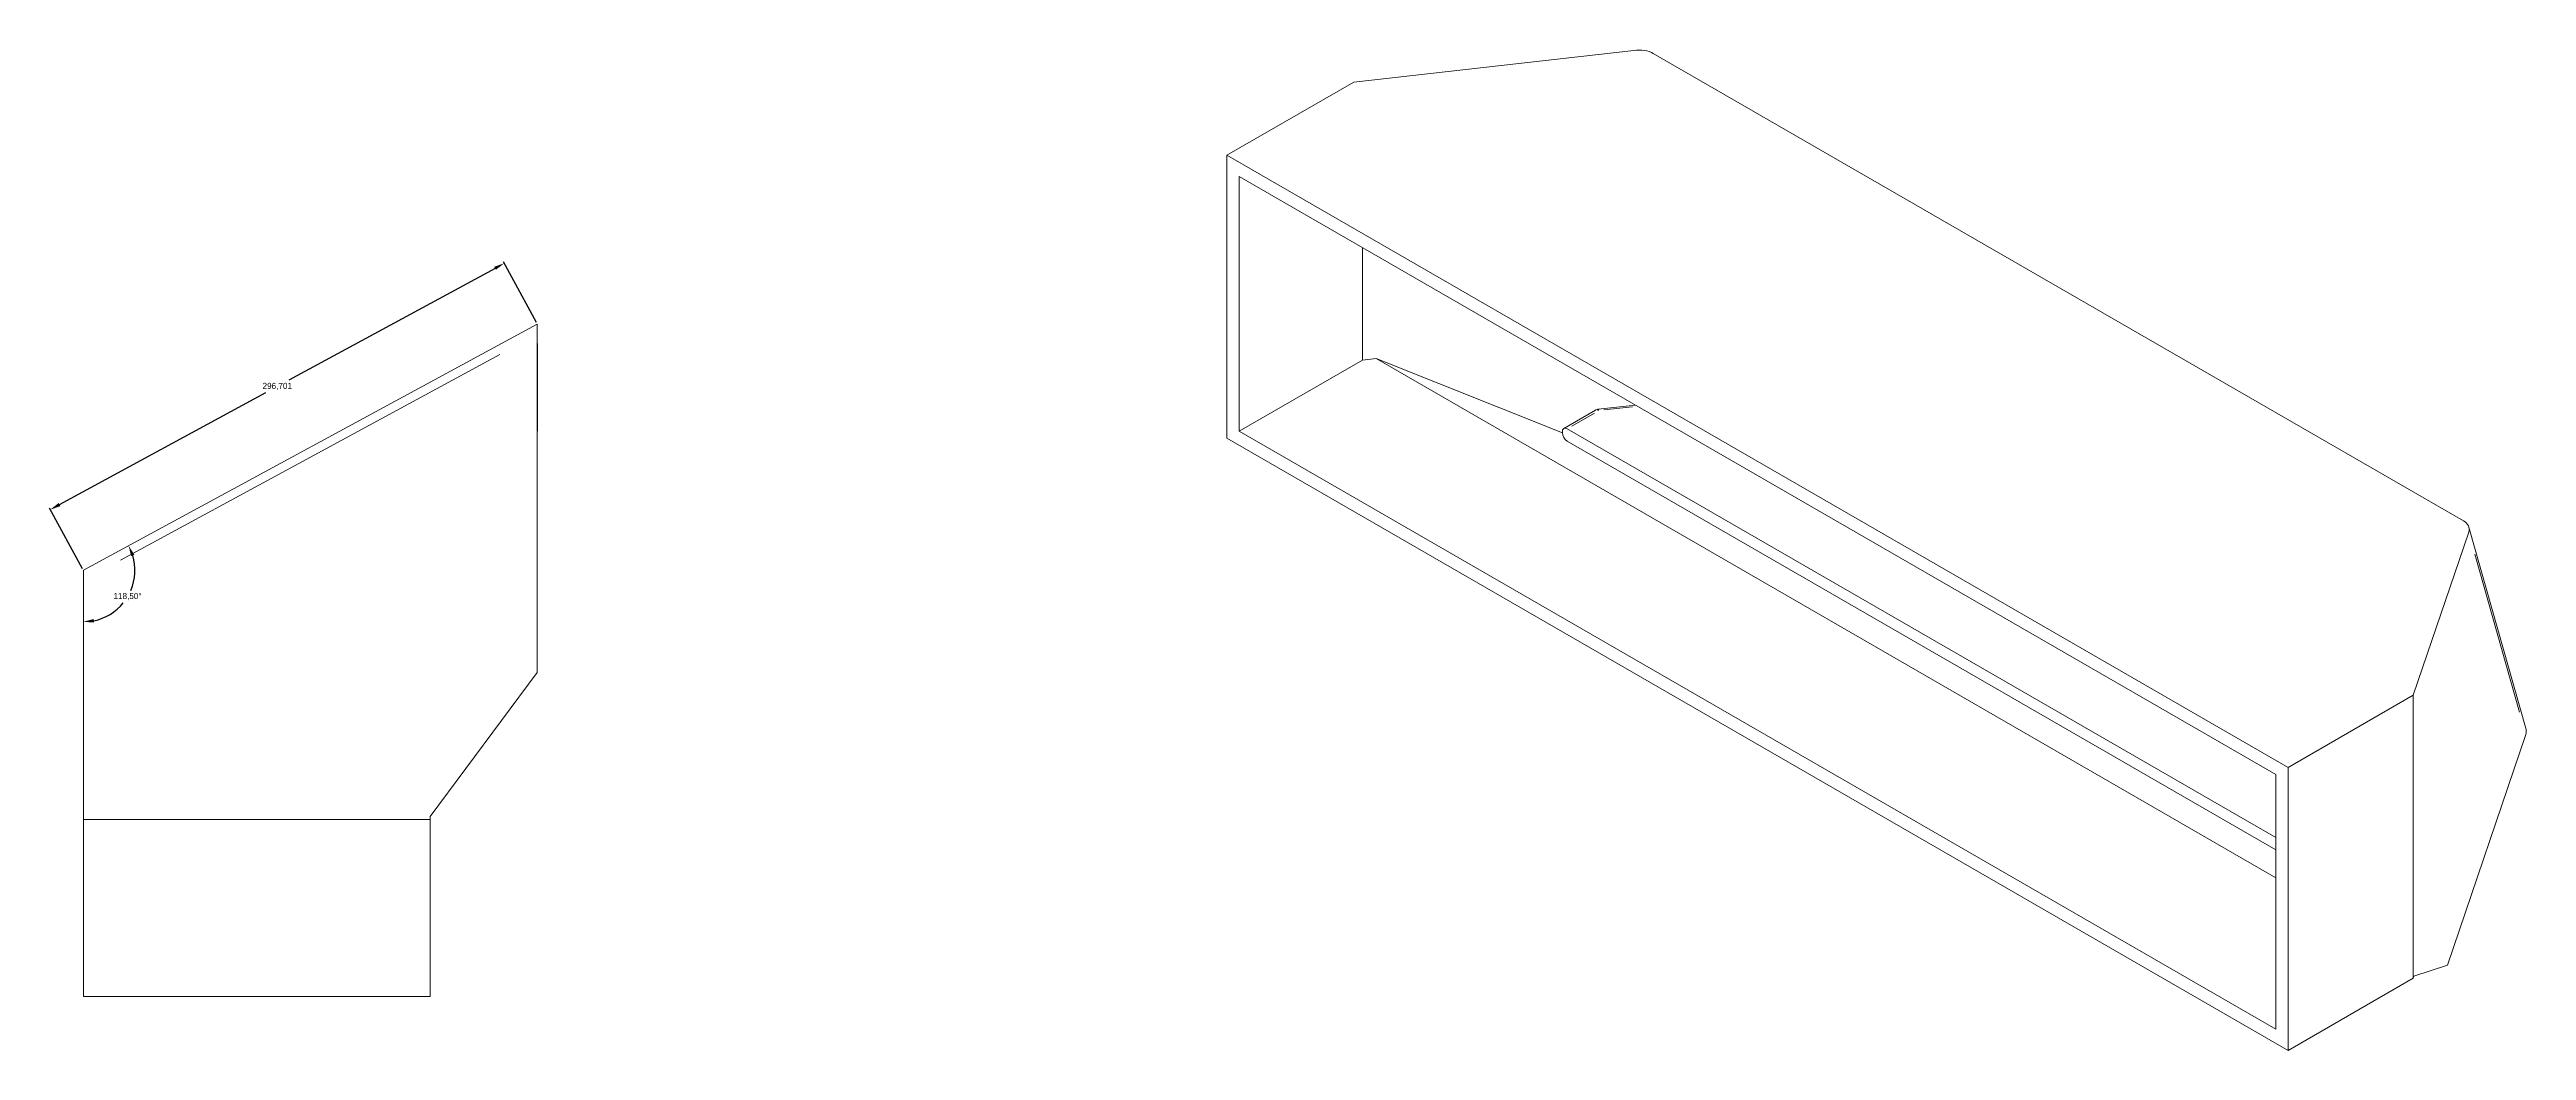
# Model space of a CAD drawing. Header units: millimetres. Extents: x 2263 to 6070, y 2876 to 5287.
# Drawn here: x 4647 to 6070, y 3692 to 4267 of the extents above; entities that cross this region are included whole.
import ezdxf

# ---------------------------------------------------------------- set-up
doc = ezdxf.new("R2010")
doc.units = ezdxf.units.MM
doc.header["$PDSIZE"] = -1
doc.dimstyles.new('ISO-25', dxfattribs={"dimtxt": 2.5, "dimasz": 2.5, "dimexe": 1.25, "dimexo": 0.625, "dimtad": 1, "dimtxsty": 'Standard', "dimcen": 2.5, "dimadec": 0, "dimazin": 0, "dimtfac": 1, "dimtmove": 0, "dimatfit": 3, "dimfxl": 1, "dimarcsym": 0})

# ---------------------------------------------------------------- blocks, each defined once
blk = doc.blocks.new('*D5')
at = {"color": 0, "lineweight": -2}
for start, end in [(336.9925, 16.8605), (281.6351, 320.817)]:
    blk.add_arc((4666.8, 3967.6), 29.6, start, end, dxfattribs=at)
at = {"color": 0}
for points in [[(4694.2, 3975.8), (4696.1, 3976.6), (4692.8, 3981.7)], [(4672.9, 3937.6), (4672.7, 3939.6), (4666.8, 3938)]]:
    blk.add_solid(points, dxfattribs=at)
at = {"layer": 'Defpoints', "color": 0}
for p in [(4927.6, 4109.2), (4666.8, 3967.6), (4666.8, 3961.8), (4685.6, 3944.8), (4666.8, 3824.4)]:
    blk.add_point(p, dxfattribs=at)
at = {"color": 0, "insert": (4692.2, 3952.5), "char_height": 3.5, "attachment_point": 5}
blk.add_mtext('118,50°', dxfattribs=at)
blk = doc.blocks.new('*D6')
at = {"color": 0, "lineweight": -2}
for p, q in [((4903.3, 4141.2), (4784.8, 4076.9)), ((4927.1, 4110), (4908.1, 4145)), ((4653.1, 4005.4), (4771.7, 4069.8)), ((4666.3, 3968.5), (4647.4, 4003.4))]:
    blk.add_line(p, q, dxfattribs=at)
at = {"color": 0}
for points in [[(4902.8, 4142.1), (4903.8, 4140.4), (4908.6, 4144.1)], [(4652.6, 4006.3), (4653.6, 4004.5), (4647.8, 4002.5)]]:
    blk.add_solid(points, dxfattribs=at)
at = {"layer": 'Defpoints', "color": 0}
for p in [(4908.6, 4144.1), (4927.6, 4109.2), (4666.8, 3967.6)]:
    blk.add_point(p, dxfattribs=at)
at = {"color": 0, "insert": (4778.2, 4073.3), "char_height": 3.5, "attachment_point": 5}
blk.add_mtext('296,701', dxfattribs=at)

msp = doc.modelspace()

# ---------------------------------------------------------------- linework, layer by layer
at = {"color": 7, "linetype": 'Continuous', "lineweight": 15}
for p, q in [((5396.7571, 4248.3215), (5557.5371, 4266.5278)), ((5568.7385, 4264.7971), (6034.2276, 3996.0759)), ((5396.7571, 4248.3215), (5323.8297, 4206.2214)), ((5933.4494, 3854.2955), (5323.8297, 4206.2214)), ((5323.8297, 4206.2214), (5323.8297, 4043.4911)), ((5926.3784, 3850.2121), (5330.9008, 4193.974)), ((5330.9008, 4193.974), (5330.9008, 4047.5745)), ((5401.6729, 4153.1181), (5401.6729, 4088.4294)), ((4666.8038, 3967.6129), (4927.56, 4109.1664)), ((4927.56, 4109.1664), (4927.56, 4103.3656)), ((4927.56, 4103.3656), (4927.56, 3908.9428)), ((4927.56, 4097.9893), (4927.6691, 4097.9893)), ((4927.6691, 4047.9893), (4927.6691, 4097.9893)), ((5401.6729, 4088.4294), (5330.9008, 4047.5745)), ((5401.6729, 4088.4294), (5409.4615, 4089.3112)), ((5409.4615, 4089.3112), (5926.3784, 3790.9015)), ((5516.5083, 4046.6092), (5409.4615, 4089.3112)), ((5535.6081, 4059.6866), (5517.33, 4049.1349)), ((5558.4566, 4062.6088), (5537.1579, 4060.197)), ((5323.8297, 4043.4911), (5933.4494, 3691.5652)), ((5330.9008, 4047.5745), (5926.3784, 3703.8126)), ((5516.5014, 4046.8416), (5516.5014, 4047.3035)), ((5926.3784, 3813.9527), (5519.3298, 4048.9369)), ((5926.3784, 3806.9585), (5519.3298, 4041.9426)), ((6037.2256, 3989.6095), (6005.3518, 3895.8038)), ((6070.1438, 3876.1438), (6037.3158, 3992.4478)), ((4666.8038, 3961.8122), (4666.8038, 3967.6129)), ((4666.8038, 3961.8122), (4666.8038, 3824.3735)), ((4927.56, 3908.9428), (4866.0973, 3826.0595)), ((5933.4494, 3854.2955), (6005.3518, 3895.8038)), ((6005.3518, 3895.8038), (6005.3518, 3733.0725)), ((6070.0536, 3873.3055), (6024.9645, 3740.6065)), ((5926.3784, 3703.8126), (5926.3784, 3850.2121)), ((5933.4494, 3691.5652), (5933.4494, 3854.2955)), ((4666.8038, 3824.3735), (4866.0973, 3824.3735)), ((4666.8038, 3722.6883), (4666.8038, 3824.3735)), ((4866.0973, 3824.3735), (4866.0961, 3722.6883)), ((4866.0973, 3824.3735), (4866.0973, 3826.0595)), ((6005.3518, 3733.0725), (5933.4494, 3691.5652)), ((6005.3518, 3733.0725), (6005.7428, 3734.2232)), ((6024.9645, 3740.6065), (6005.7428, 3734.2232)), ((4866.0961, 3722.6883), (4666.8038, 3722.6883))]:
    msp.add_line(p, q, dxfattribs=at)
at = {"color": 8, "linetype": 'Continuous', "lineweight": 15}
for p, q in [((4906.1505, 4091.7433), (4688.2133, 3973.4345)), ((5535.0018, 4057.9841), (5521.936, 4050.4414)), ((5556.7853, 4061.6602), (5540.3789, 4059.8024)), ((6066.4746, 3885.9851), (6040.8045, 3976.9298))]:
    msp.add_line(p, q, dxfattribs=at)
at = {"color": 8, "linetype": 'Continuous', "lineweight": 15, "flags": 128}
for points in [[(5537.4005, 4059.5847), (5537.0561, 4059.7444), (5536.5255, 4059.8648)], [(5537.2114, 4060.1759), (5537.3133, 4060.1071), (5537.4577, 4059.8679)]]:
    msp.add_lwpolyline(points, dxfattribs=at)
at = {"color": 7, "linetype": 'Continuous', "lineweight": 15}
for centre, radius, start, end in [((4925.1691, 4047.9893), 2.5, 343.0168217, 0), ((5518.2257, 4047.5832), 1.7468, 50.7967148, 189.214037), ((5522.6423, 4047.1211), 6.1472, 182.6054785, 237.3945217)]:
    msp.add_arc(centre, radius, start, end, dxfattribs=at)
for centre, major_axis, ratio, start_param, end_param in [((5559.462, 4260.8628), (11.8798, 0.5153), 0.487851137, 0.653873524, 1.712347053), ((6027.4126, 3990.7207), (10.0623, 0.8545), 0.67640017, 5.995577511, 7.054051046), ((6060.2406, 3874.4167), (10.0623, 0.8545), 0.67640017, 5.995577515, 6.412808171)]:
    msp.add_ellipse(centre, major_axis=major_axis, ratio=ratio, start_param=start_param, end_param=end_param, dxfattribs=at)
msp.add_open_spline([(5537.1624, 4060.1785), (5537.0843, 4060.1751), (5536.6861, 4060.1575), (5536.1461, 4059.9924), (5535.7518, 4059.74), (5535.6273, 4059.6603)], degree=3, knots=[0, 0, 0, 0, 0.1431060998, 0.7296040878, 1, 1, 1, 1], dxfattribs=at)

# ---------------------------------------------------------------- dimensions: what is measured, and where the dimension line sits
dim = msp.add_aligned_dim(p1=(4666.8038, 3967.6129), p2=(4927.56, 4109.1664), distance=39.7474, dimstyle='ISO-25', override={"dimtxt": 3.5, "dimasz": 6, "dimexe": 1, "dimexo": 1, "dimgap": 1.524, "dimtih": 1, "dimtoh": 1, "dimdec": 3, "dimzin": 0, "dimadec": 2, "dimtdec": 3, "dimtzin": 0})
dim.commit()
dim.dimension.update_dxf_attribs({"geometry": '*D6', "text_midpoint": (4778.2188, 4073.3218)})
dim = msp.add_angular_dim_2l(base=(4685.6292, 3944.7746), line1=((4666.8038, 3967.6129), (4927.56, 4109.1664)), line2=((4666.8038, 3961.8122), (4666.8038, 3824.3735)), dimstyle='ISO-25', override={"dimtxt": 3.5, "dimasz": 6, "dimexe": 1, "dimexo": 1, "dimgap": 1.524, "dimtih": 1, "dimtoh": 1, "dimdec": 3, "dimzin": 0, "dimadec": 2, "dimtdec": 3, "dimtzin": 0})
dim.commit()
dim.dimension.update_dxf_attribs({"geometry": '*D5', "text_midpoint": (4692.2391, 3952.4792)})

doc.saveas('drawing.dxf')
